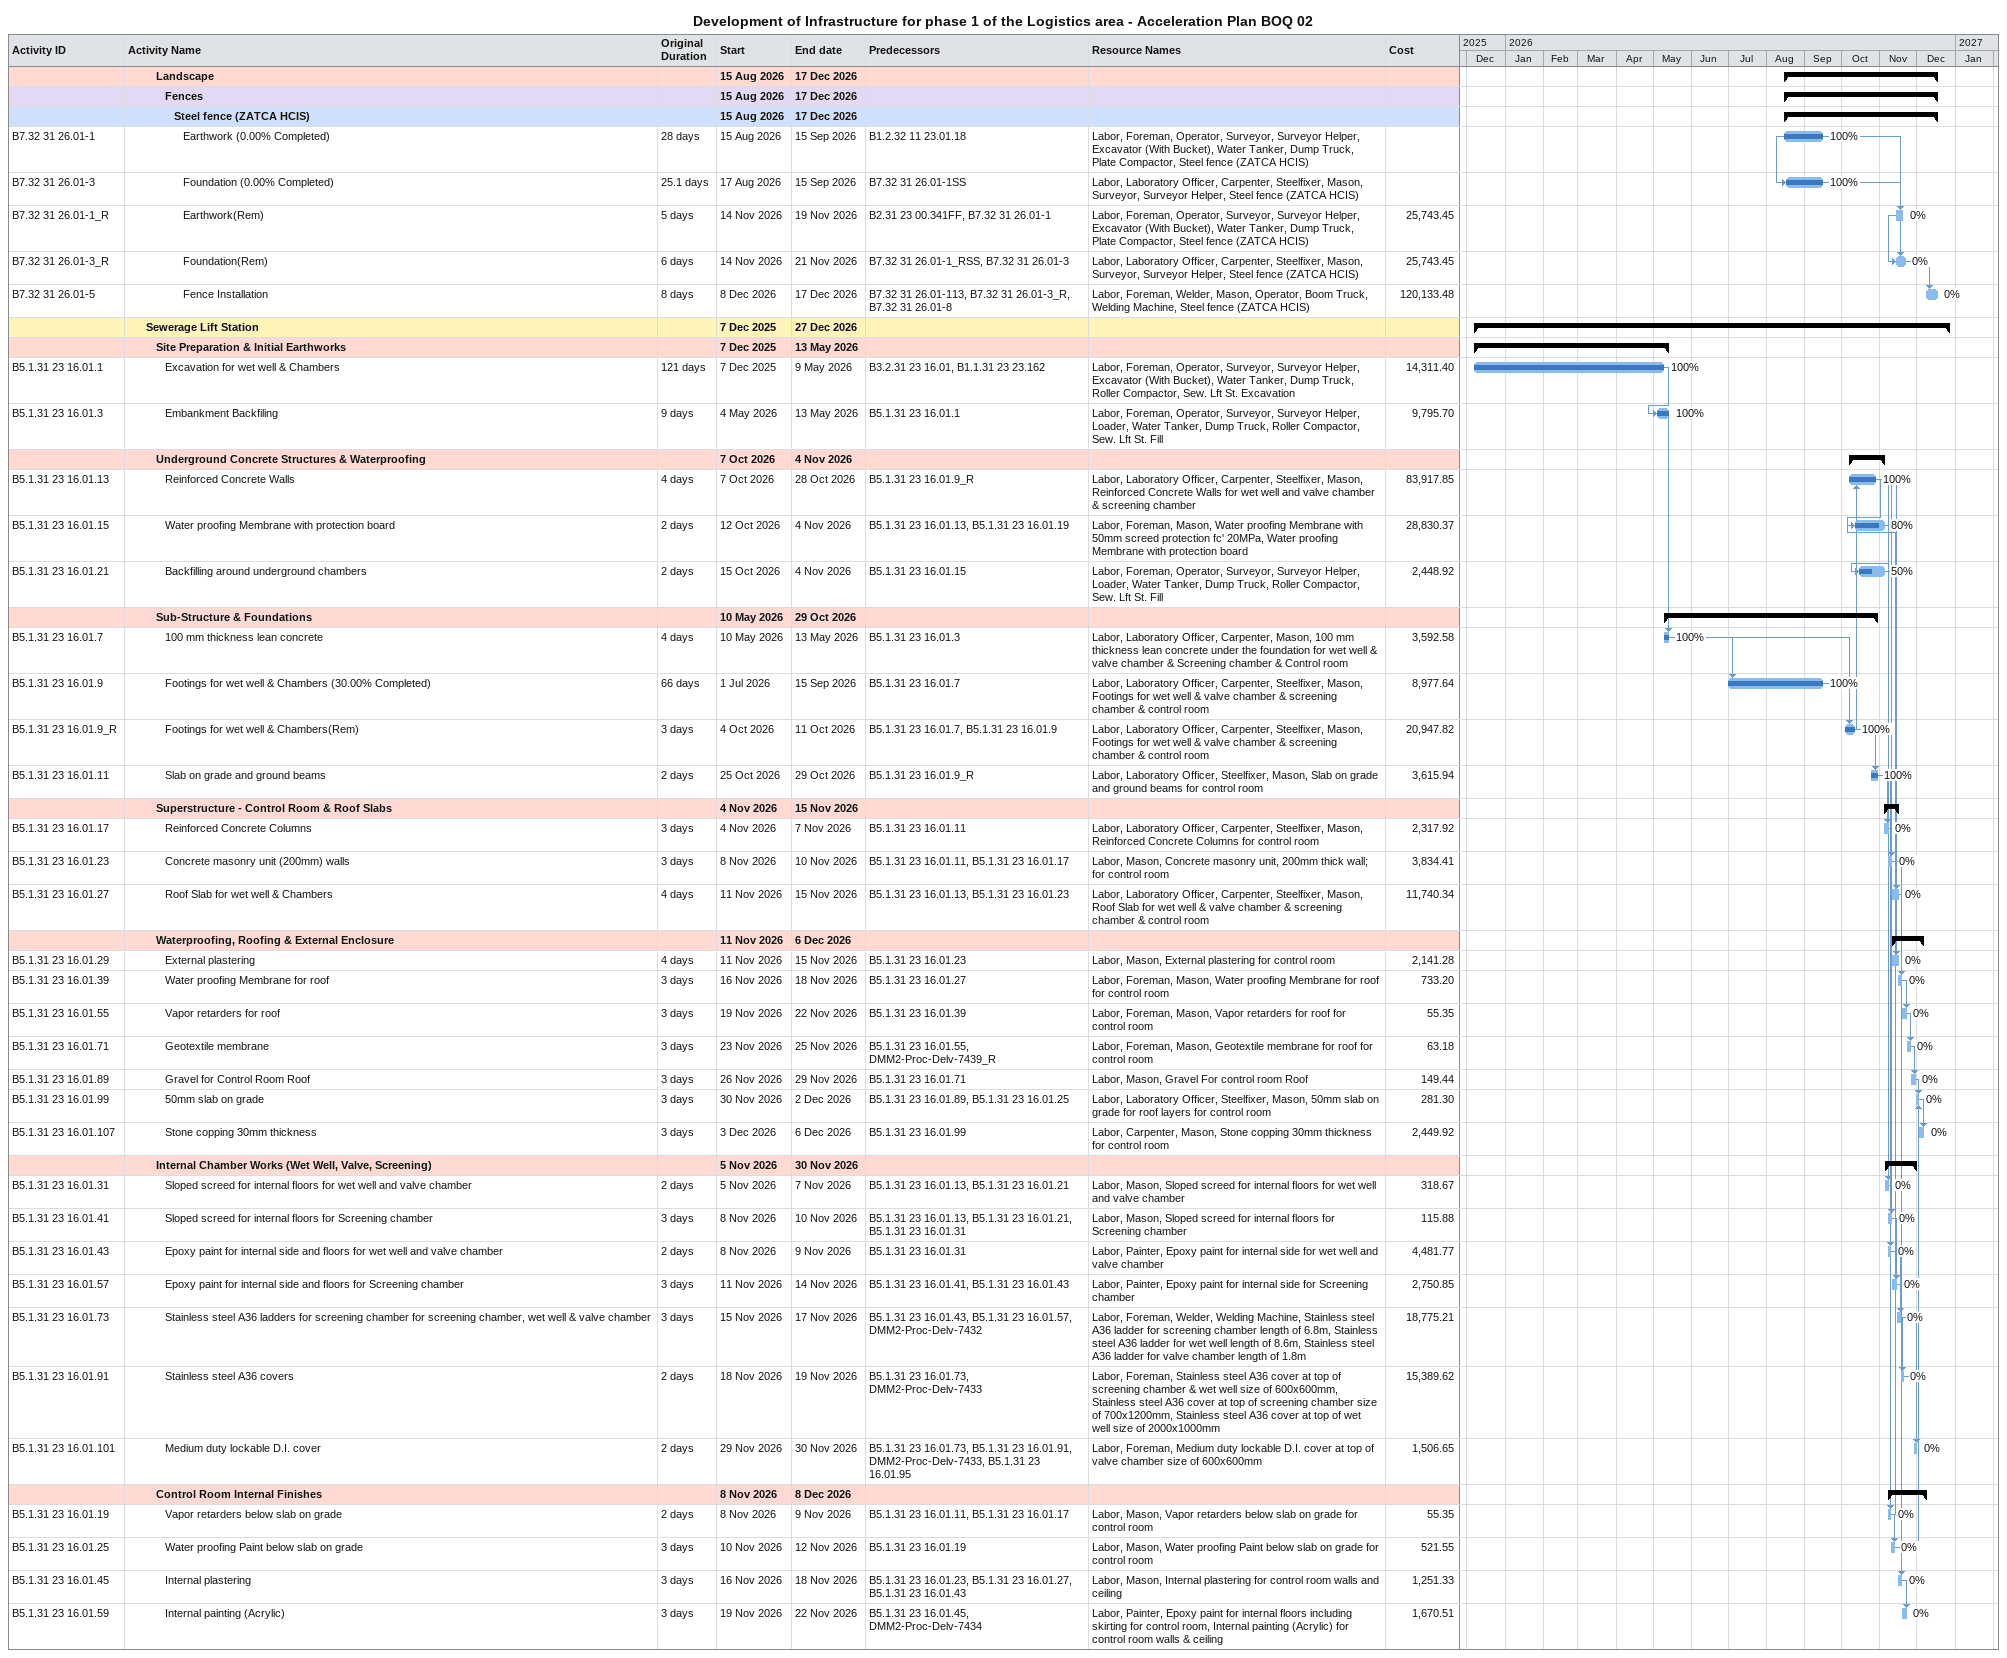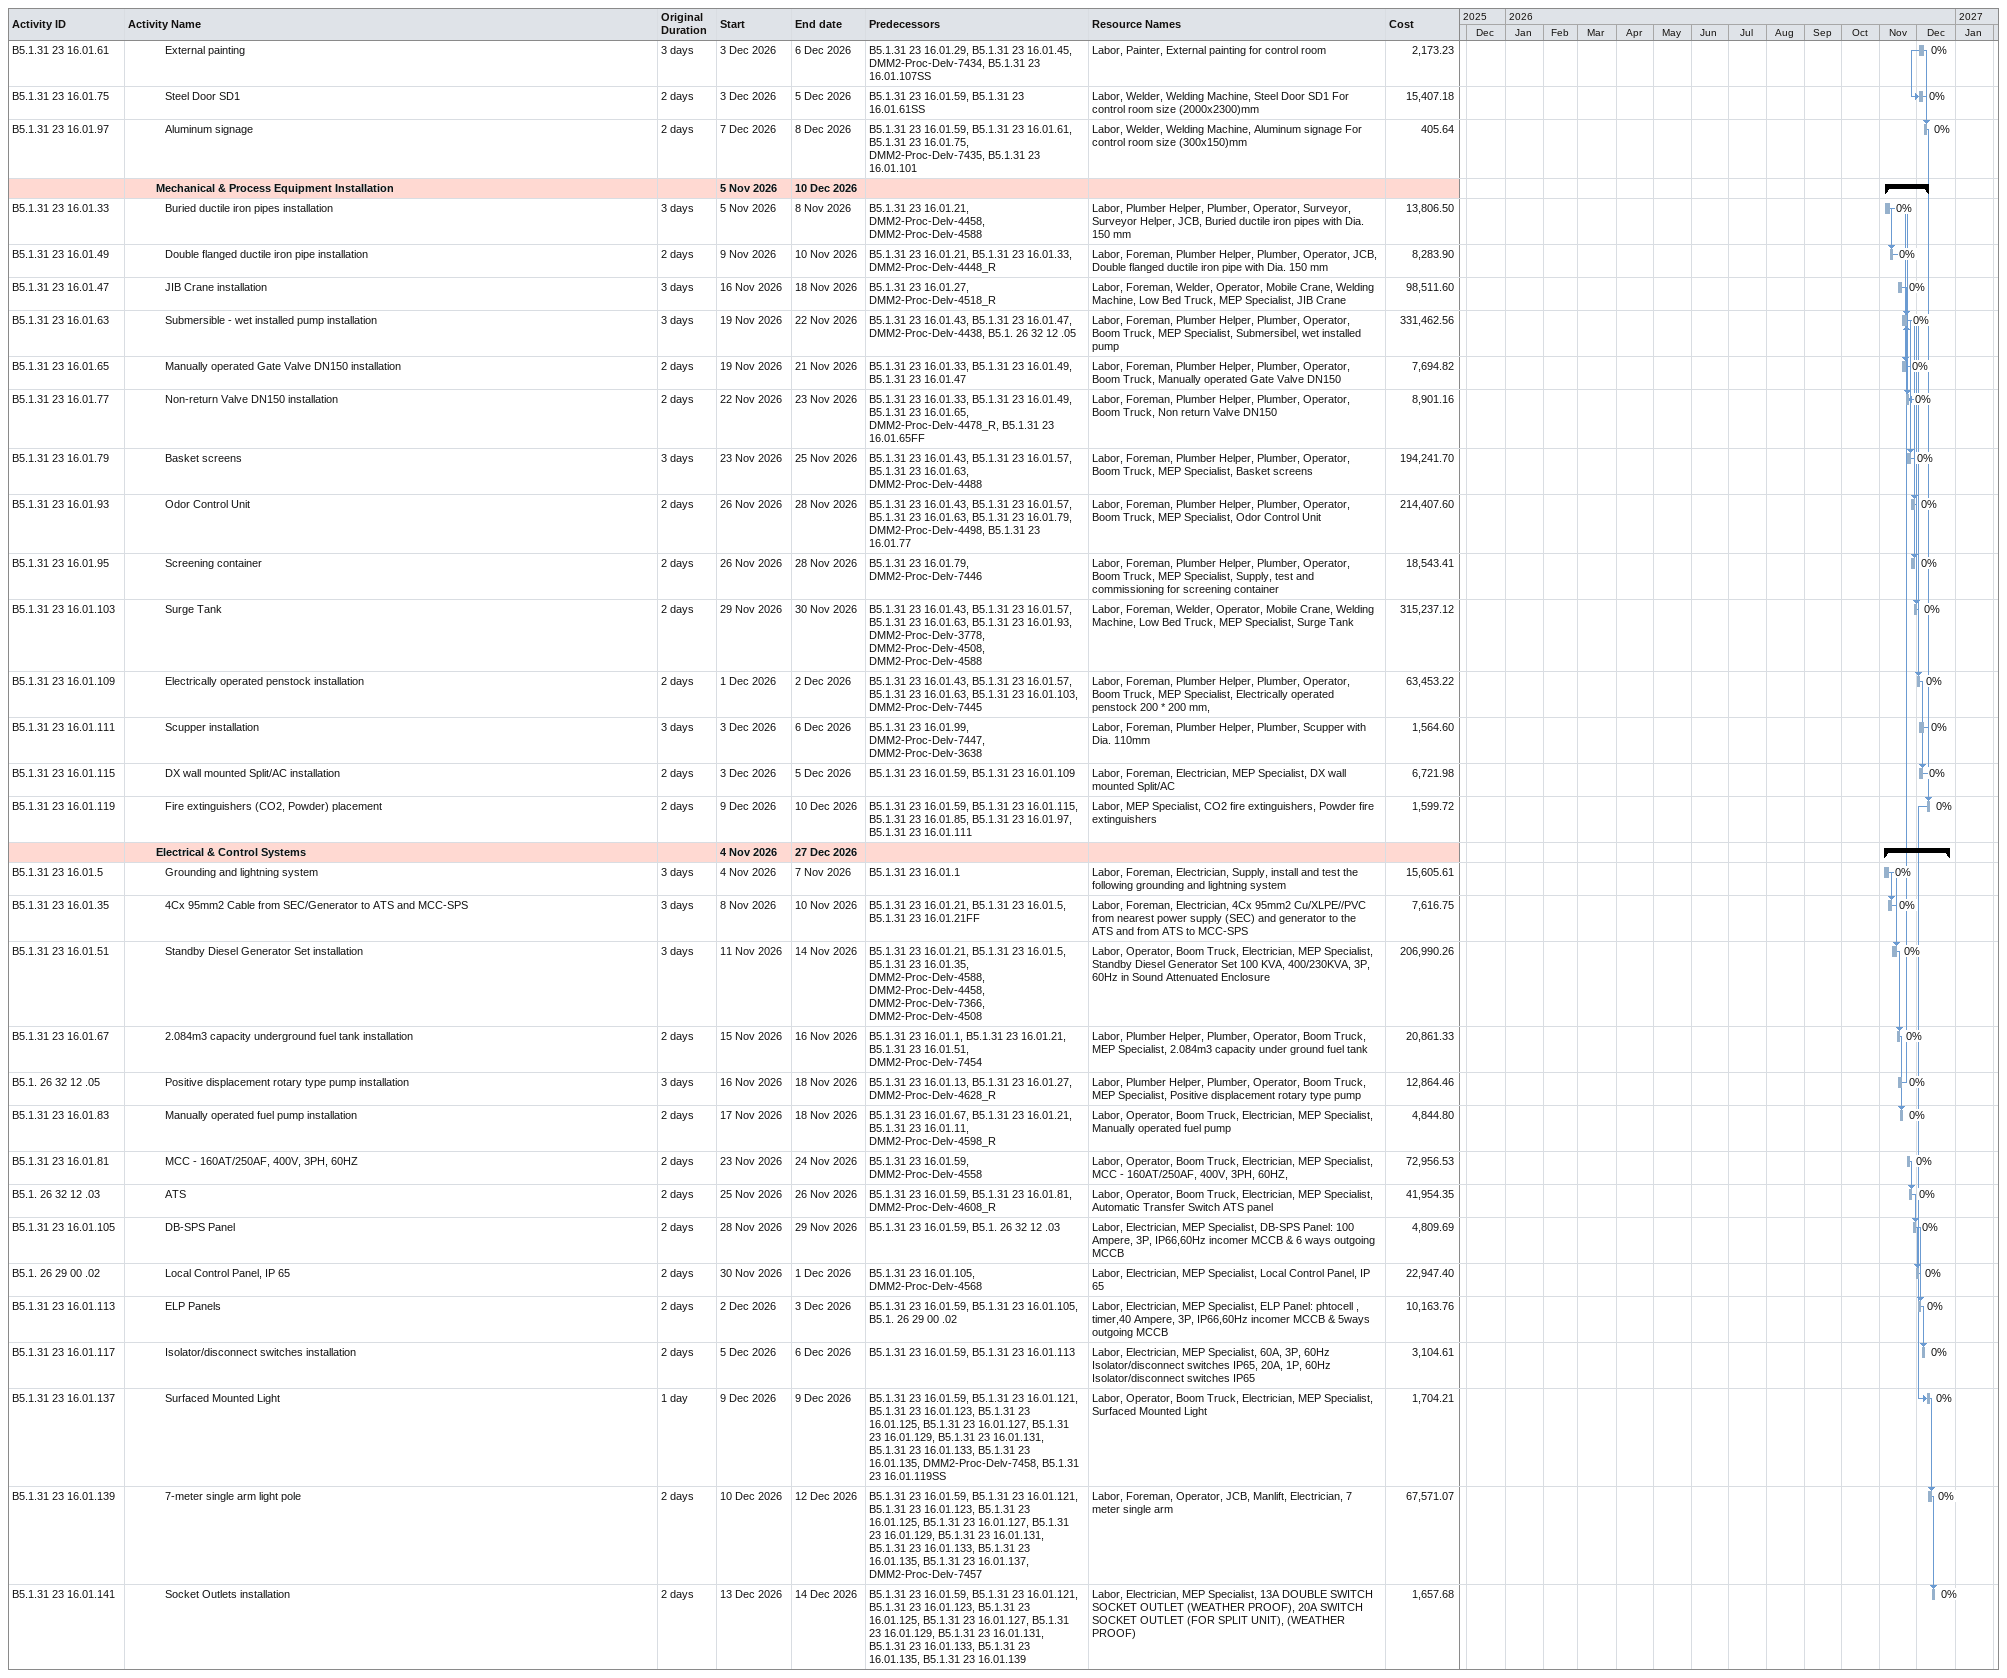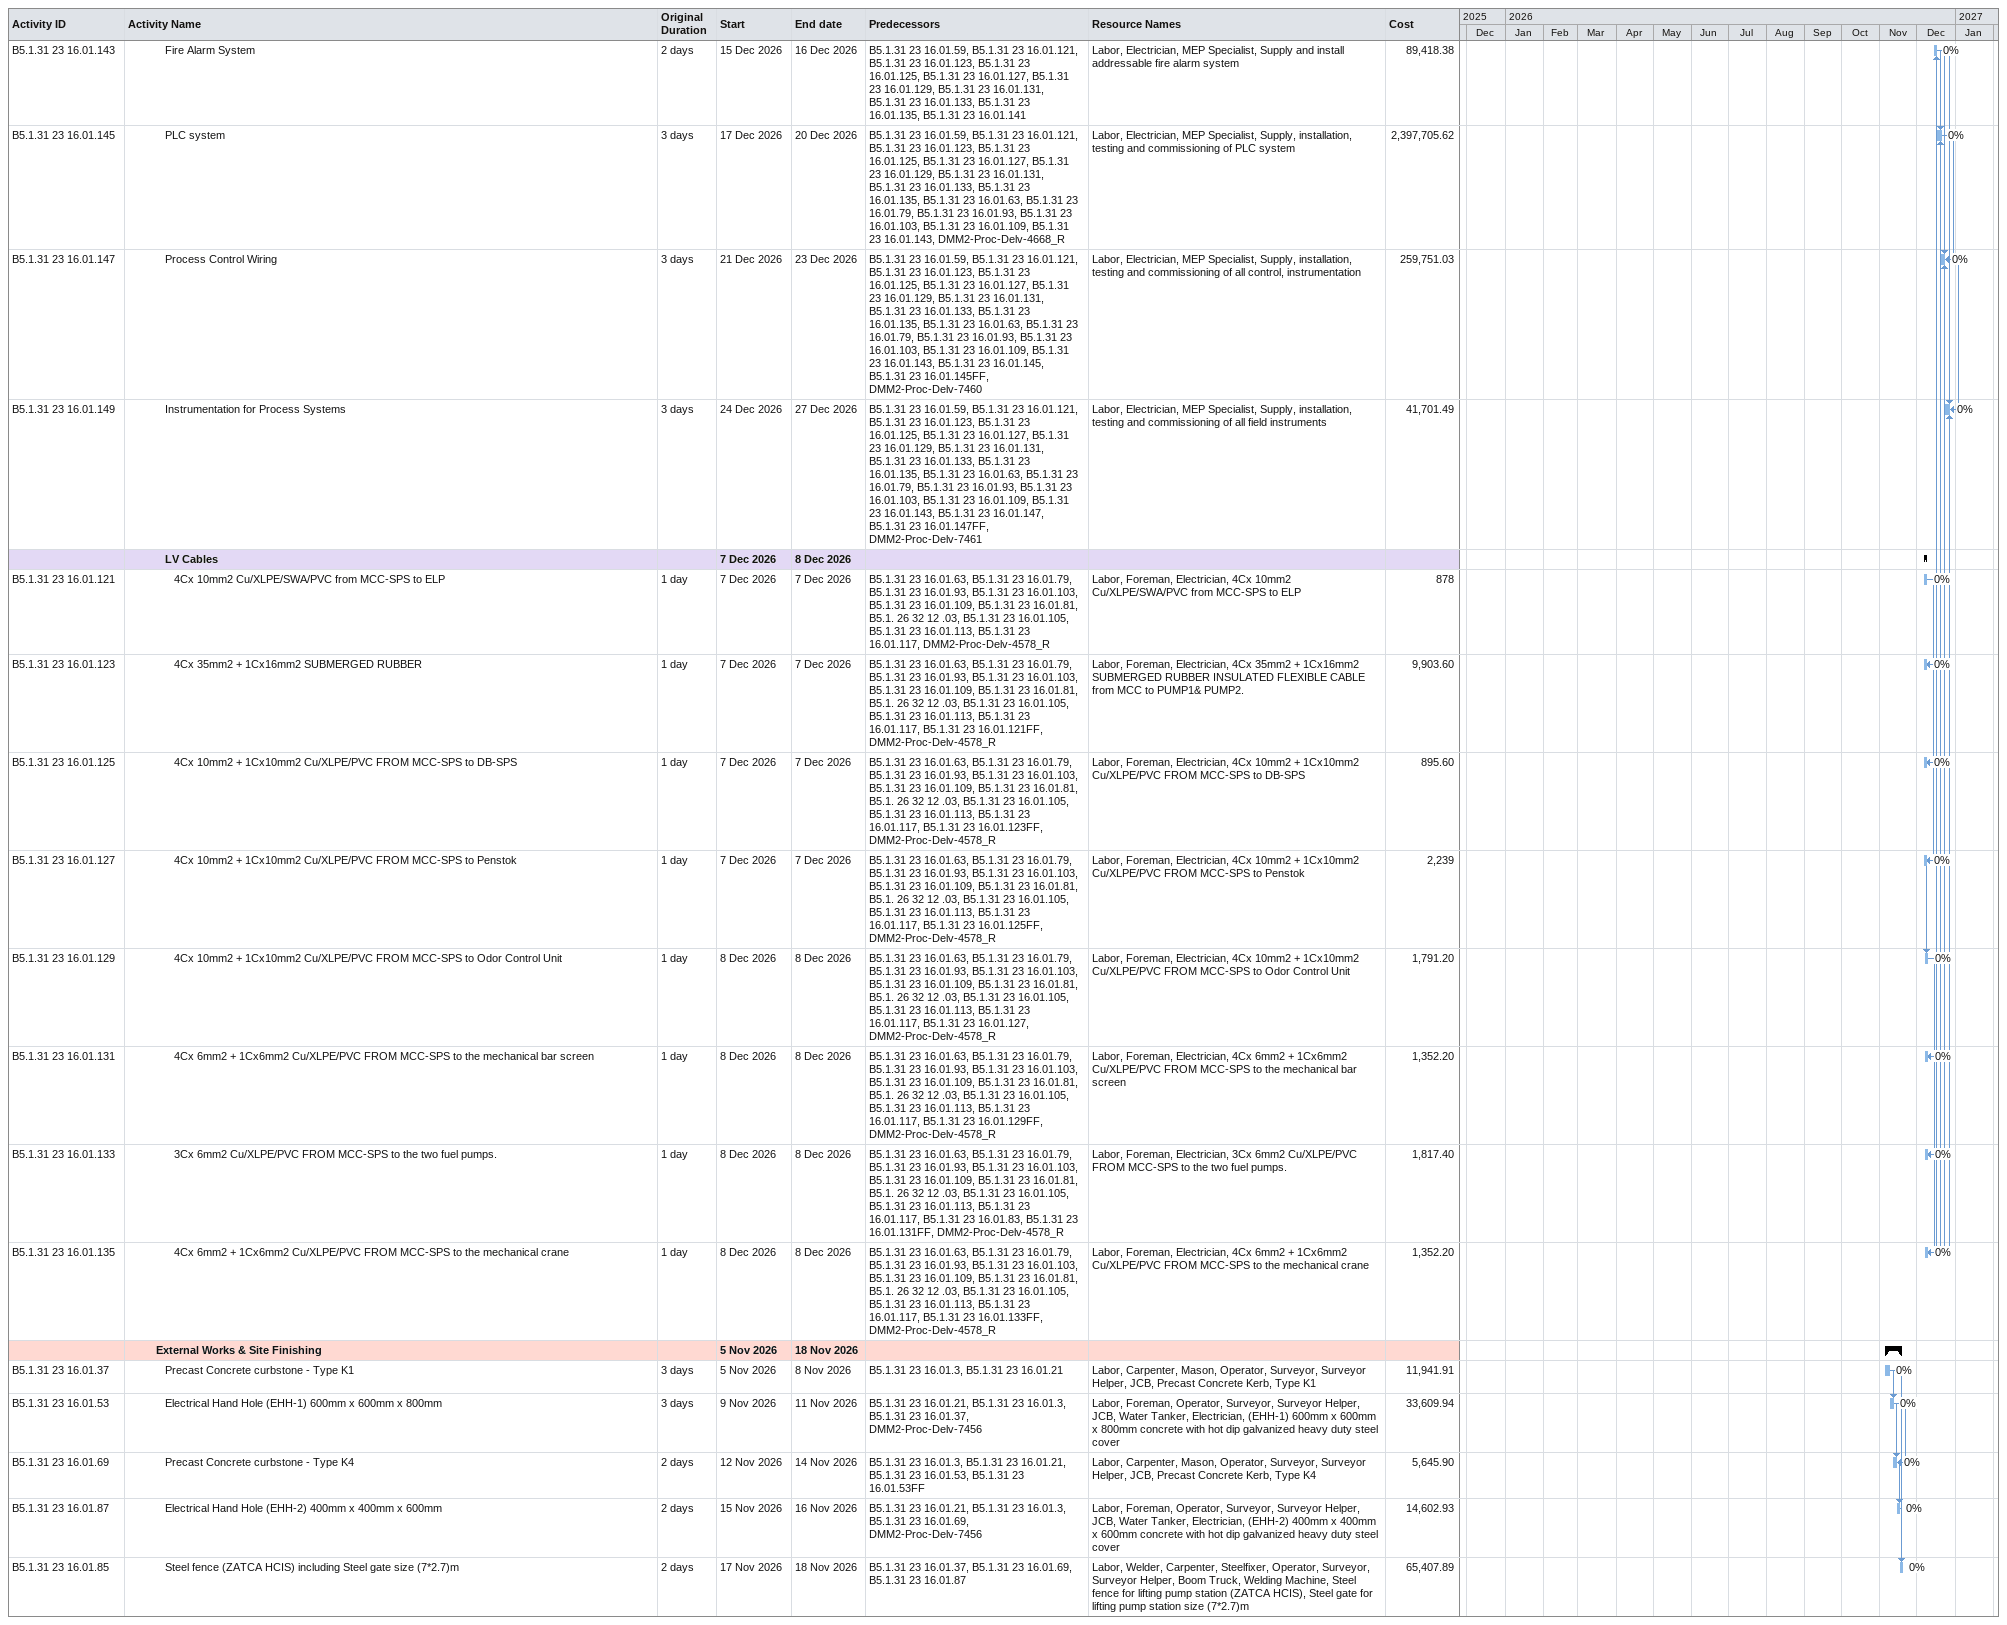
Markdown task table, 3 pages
Development of Infrastructure for phase 1 of the Logistics area - Acceleration Plan BOQ 02

| ID | Level | Task | Original duration | Start | Finish | Predecessors | Resources | % complete | Cost |
|---|---|---|---|---|---|---|---|---|---|
|  | 4 | **Landscape** |  | 2026-08-15 | 2026-12-17 |  |  |  |  |
|  | 5 | **Fences** |  | 2026-08-15 | 2026-12-17 |  |  |  |  |
|  | 6 | **Steel fence (ZATCA HCIS)** |  | 2026-08-15 | 2026-12-17 |  |  |  |  |
| B7.32 31 26.01-1 | 7 | Earthwork (0.00% Completed) | 28d | 2026-08-15 | 2026-09-15 | B1.2.32 11 23.01.18 | Labor, Foreman, Operator, Surveyor, Surveyor Helper, Excavator (With Bucket), Water Tanker, Dump Truck, Plate Compactor, Steel fence (ZATCA HCIS) | 100 |  |
| B7.32 31 26.01-3 | 7 | Foundation (0.00% Completed) | 25.1d | 2026-08-17 | 2026-09-15 | B7.32 31 26.01-1SS | Labor, Laboratory Officer, Carpenter, Steelfixer, Mason, Surveyor, Surveyor Helper, Steel fence (ZATCA HCIS) | 100 |  |
| B7.32 31 26.01-1_R | 7 | Earthwork(Rem) | 5d | 2026-11-14 | 2026-11-19 | B2.31 23 00.341FF, B7.32 31 26.01-1 | Labor, Foreman, Operator, Surveyor, Surveyor Helper, Excavator (With Bucket), Water Tanker, Dump Truck, Plate Compactor, Steel fence (ZATCA HCIS) | 0 | 25743.45 |
| B7.32 31 26.01-3_R | 7 | Foundation(Rem) | 6d | 2026-11-14 | 2026-11-21 | B7.32 31 26.01-1_RSS, B7.32 31 26.01-3 | Labor, Laboratory Officer, Carpenter, Steelfixer, Mason, Surveyor, Surveyor Helper, Steel fence (ZATCA HCIS) | 0 | 25743.45 |
| B7.32 31 26.01-5 | 7 | Fence Installation | 8d | 2026-12-08 | 2026-12-17 | B7.32 31 26.01-113, B7.32 31 26.01-3_R, B7.32 31 26.01-8 | Labor, Foreman, Welder, Mason, Operator, Boom Truck, Welding Machine, Steel fence (ZATCA HCIS) | 0 | 120133.48 |
|  | 3 | **Sewerage Lift Station** |  | 2025-12-07 | 2026-12-27 |  |  |  |  |
|  | 4 | **Site Preparation & Initial Earthworks** |  | 2025-12-07 | 2026-05-13 |  |  |  |  |
| B5.1.31 23 16.01.1 | 5 | Excavation for wet well & Chambers | 121d | 2025-12-07 | 2026-05-09 | B3.2.31 23 16.01, B1.1.31 23 23.162 | Labor, Foreman, Operator, Surveyor, Surveyor Helper, Excavator (With Bucket), Water Tanker, Dump Truck, Roller Compactor, Sew. Lft St. Excavation | 100 | 14311.40 |
| B5.1.31 23 16.01.3 | 5 | Embankment Backfiling | 9d | 2026-05-04 | 2026-05-13 | B5.1.31 23 16.01.1 | Labor, Foreman, Operator, Surveyor, Surveyor Helper, Loader, Water Tanker, Dump Truck, Roller Compactor, Sew. Lft St. Fill | 100 | 9795.70 |
|  | 4 | **Underground Concrete Structures & Waterproofing** |  | 2026-10-07 | 2026-11-04 |  |  |  |  |
| B5.1.31 23 16.01.13 | 5 | Reinforced Concrete Walls | 4d | 2026-10-07 | 2026-10-28 | B5.1.31 23 16.01.9_R | Labor, Laboratory Officer, Carpenter, Steelfixer, Mason, Reinforced Concrete Walls for wet well and valve chamber & screening chamber | 100 | 83917.85 |
| B5.1.31 23 16.01.15 | 5 | Water proofing Membrane with protection board | 2d | 2026-10-12 | 2026-11-04 | B5.1.31 23 16.01.13, B5.1.31 23 16.01.19 | Labor, Foreman, Mason, Water proofing Membrane with 50mm screed protection fc' 20MPa, Water proofing Membrane with protection board | 80 | 28830.37 |
| B5.1.31 23 16.01.21 | 5 | Backfilling around underground chambers | 2d | 2026-10-15 | 2026-11-04 | B5.1.31 23 16.01.15 | Labor, Foreman, Operator, Surveyor, Surveyor Helper, Loader, Water Tanker, Dump Truck, Roller Compactor, Sew. Lft St. Fill | 50 | 2448.92 |
|  | 4 | **Sub-Structure & Foundations** |  | 2026-05-10 | 2026-10-29 |  |  |  |  |
| B5.1.31 23 16.01.7 | 5 | 100 mm thickness lean concrete | 4d | 2026-05-10 | 2026-05-13 | B5.1.31 23 16.01.3 | Labor, Laboratory Officer, Carpenter, Mason, 100 mm thickness lean concrete under the foundation for wet well & valve chamber & Screening chamber & Control room | 100 | 3592.58 |
| B5.1.31 23 16.01.9 | 5 | Footings for wet well & Chambers (30.00% Completed) | 66d | 2026-07-01 | 2026-09-15 | B5.1.31 23 16.01.7 | Labor, Laboratory Officer, Carpenter, Steelfixer, Mason, Footings for wet well & valve chamber & screening chamber & control room | 100 | 8977.64 |
| B5.1.31 23 16.01.9_R | 5 | Footings for wet well & Chambers(Rem) | 3d | 2026-10-04 | 2026-10-11 | B5.1.31 23 16.01.7, B5.1.31 23 16.01.9 | Labor, Laboratory Officer, Carpenter, Steelfixer, Mason, Footings for wet well & valve chamber & screening chamber & control room | 100 | 20947.82 |
| B5.1.31 23 16.01.11 | 5 | Slab on grade and ground beams | 2d | 2026-10-25 | 2026-10-29 | B5.1.31 23 16.01.9_R | Labor, Laboratory Officer, Steelfixer, Mason, Slab on grade and ground beams for control room | 100 | 3615.94 |
|  | 4 | **Superstructure - Control Room & Roof Slabs** |  | 2026-11-04 | 2026-11-15 |  |  |  |  |
| B5.1.31 23 16.01.17 | 5 | Reinforced Concrete Columns | 3d | 2026-11-04 | 2026-11-07 | B5.1.31 23 16.01.11 | Labor, Laboratory Officer, Carpenter, Steelfixer, Mason, Reinforced Concrete Columns for control room | 0 | 2317.92 |
| B5.1.31 23 16.01.23 | 5 | Concrete masonry unit (200mm) walls | 3d | 2026-11-08 | 2026-11-10 | B5.1.31 23 16.01.11, B5.1.31 23 16.01.17 | Labor, Mason, Concrete masonry unit, 200mm thick wall; for control room | 0 | 3834.41 |
| B5.1.31 23 16.01.27 | 5 | Roof Slab for wet well & Chambers | 4d | 2026-11-11 | 2026-11-15 | B5.1.31 23 16.01.13, B5.1.31 23 16.01.23 | Labor, Laboratory Officer, Carpenter, Steelfixer, Mason, Roof Slab for wet well & valve chamber & screening chamber & control room | 0 | 11740.34 |
|  | 4 | **Waterproofing, Roofing & External Enclosure** |  | 2026-11-11 | 2026-12-06 |  |  |  |  |
| B5.1.31 23 16.01.29 | 5 | External plastering | 4d | 2026-11-11 | 2026-11-15 | B5.1.31 23 16.01.23 | Labor, Mason, External plastering for control room | 0 | 2141.28 |
| B5.1.31 23 16.01.39 | 5 | Water proofing Membrane for roof | 3d | 2026-11-16 | 2026-11-18 | B5.1.31 23 16.01.27 | Labor, Foreman, Mason, Water proofing Membrane for roof for control room | 0 | 733.20 |
| B5.1.31 23 16.01.55 | 5 | Vapor retarders for roof | 3d | 2026-11-19 | 2026-11-22 | B5.1.31 23 16.01.39 | Labor, Foreman, Mason, Vapor retarders for roof for control room | 0 | 55.35 |
| B5.1.31 23 16.01.71 | 5 | Geotextile membrane | 3d | 2026-11-23 | 2026-11-25 | B5.1.31 23 16.01.55, DMM2-Proc-Delv-7439_R | Labor, Foreman, Mason, Geotextile membrane for roof for control room | 0 | 63.18 |
| B5.1.31 23 16.01.89 | 5 | Gravel for Control Room Roof | 3d | 2026-11-26 | 2026-11-29 | B5.1.31 23 16.01.71 | Labor, Mason, Gravel For control room Roof | 0 | 149.44 |
| B5.1.31 23 16.01.99 | 5 | 50mm slab on grade | 3d | 2026-11-30 | 2026-12-02 | B5.1.31 23 16.01.89, B5.1.31 23 16.01.25 | Labor, Laboratory Officer, Steelfixer, Mason, 50mm slab on grade for roof layers for control room | 0 | 281.30 |
| B5.1.31 23 16.01.107 | 5 | Stone copping 30mm thickness | 3d | 2026-12-03 | 2026-12-06 | B5.1.31 23 16.01.99 | Labor, Carpenter, Mason, Stone copping 30mm thickness for control room | 0 | 2449.92 |
|  | 4 | **Internal Chamber Works (Wet Well, Valve, Screening)** |  | 2026-11-05 | 2026-11-30 |  |  |  |  |
| B5.1.31 23 16.01.31 | 5 | Sloped screed for internal floors for wet well and valve chamber | 2d | 2026-11-05 | 2026-11-07 | B5.1.31 23 16.01.13, B5.1.31 23 16.01.21 | Labor, Mason, Sloped screed for internal floors for wet well and valve chamber | 0 | 318.67 |
| B5.1.31 23 16.01.41 | 5 | Sloped screed for internal floors for Screening chamber | 3d | 2026-11-08 | 2026-11-10 | B5.1.31 23 16.01.13, B5.1.31 23 16.01.21, B5.1.31 23 16.01.31 | Labor, Mason, Sloped screed for internal floors for Screening chamber | 0 | 115.88 |
| B5.1.31 23 16.01.43 | 5 | Epoxy paint for internal side and floors for wet well and valve chamber | 2d | 2026-11-08 | 2026-11-09 | B5.1.31 23 16.01.31 | Labor, Painter, Epoxy paint for internal side for wet well and valve chamber | 0 | 4481.77 |
| B5.1.31 23 16.01.57 | 5 | Epoxy paint for internal side and floors for Screening chamber | 3d | 2026-11-11 | 2026-11-14 | B5.1.31 23 16.01.41, B5.1.31 23 16.01.43 | Labor, Painter, Epoxy paint for internal side for Screening chamber | 0 | 2750.85 |
| B5.1.31 23 16.01.73 | 5 | Stainless steel A36 ladders for screening chamber for screening chamber, wet well & valve chamber | 3d | 2026-11-15 | 2026-11-17 | B5.1.31 23 16.01.43, B5.1.31 23 16.01.57, DMM2-Proc-Delv-7432 | Labor, Foreman, Welder, Welding Machine, Stainless steel A36 ladder for screening chamber length of 6.8m, Stainless steel A36 ladder for wet well length of 8.6m, Stainless steel A36 ladder for valve chamber length of 1.8m | 0 | 18775.21 |
| B5.1.31 23 16.01.91 | 5 | Stainless steel A36 covers | 2d | 2026-11-18 | 2026-11-19 | B5.1.31 23 16.01.73, DMM2-Proc-Delv-7433 | Labor, Foreman, Stainless steel A36 cover at top of screening chamber & wet well size of 600x600mm, Stainless steel A36 cover at top of screening chamber size of 700x1200mm, Stainless steel A36 cover at top of wet well size of 2000x1000mm | 0 | 15389.62 |
| B5.1.31 23 16.01.101 | 5 | Medium duty lockable D.I. cover | 2d | 2026-11-29 | 2026-11-30 | B5.1.31 23 16.01.73, B5.1.31 23 16.01.91, DMM2-Proc-Delv-7433, B5.1.31 23 16.01.95 | Labor, Foreman, Medium duty lockable D.I. cover at top of valve chamber size of 600x600mm | 0 | 1506.65 |
|  | 4 | **Control Room Internal Finishes** |  | 2026-11-08 | 2026-12-08 |  |  |  |  |
| B5.1.31 23 16.01.19 | 5 | Vapor retarders below slab on grade | 2d | 2026-11-08 | 2026-11-09 | B5.1.31 23 16.01.11, B5.1.31 23 16.01.17 | Labor, Mason, Vapor retarders below slab on grade for control room | 0 | 55.35 |
| B5.1.31 23 16.01.25 | 5 | Water proofing Paint below slab on grade | 3d | 2026-11-10 | 2026-11-12 | B5.1.31 23 16.01.19 | Labor, Mason, Water proofing Paint below slab on grade for control room | 0 | 521.55 |
| B5.1.31 23 16.01.45 | 5 | Internal plastering | 3d | 2026-11-16 | 2026-11-18 | B5.1.31 23 16.01.23, B5.1.31 23 16.01.27, B5.1.31 23 16.01.43 | Labor, Mason, Internal plastering for control room walls and ceiling | 0 | 1251.33 |
| B5.1.31 23 16.01.59 | 5 | Internal painting (Acrylic) | 3d | 2026-11-19 | 2026-11-22 | B5.1.31 23 16.01.45, DMM2-Proc-Delv-7434 | Labor, Painter, Epoxy paint for internal floors including skirting for control room, Internal painting (Acrylic) for control room walls & ceiling | 0 | 1670.51 |
| B5.1.31 23 16.01.61 | 5 | External painting | 3d | 2026-12-03 | 2026-12-06 | B5.1.31 23 16.01.29, B5.1.31 23 16.01.45, DMM2-Proc-Delv-7434, B5.1.31 23 16.01.107SS | Labor, Painter, External painting for control room | 0 | 2173.23 |
| B5.1.31 23 16.01.75 | 5 | Steel Door SD1 | 2d | 2026-12-03 | 2026-12-05 | B5.1.31 23 16.01.59, B5.1.31 23 16.01.61SS | Labor, Welder, Welding Machine, Steel Door SD1 For control room size (2000x2300)mm | 0 | 15407.18 |
| B5.1.31 23 16.01.97 | 5 | Aluminum signage | 2d | 2026-12-07 | 2026-12-08 | B5.1.31 23 16.01.59, B5.1.31 23 16.01.61, B5.1.31 23 16.01.75, DMM2-Proc-Delv-7435, B5.1.31 23 16.01.101 | Labor, Welder, Welding Machine, Aluminum signage For control room size (300x150)mm | 0 | 405.64 |
|  | 4 | **Mechanical & Process Equipment Installation** |  | 2026-11-05 | 2026-12-10 |  |  |  |  |
| B5.1.31 23 16.01.33 | 5 | Buried ductile iron pipes installation | 3d | 2026-11-05 | 2026-11-08 | B5.1.31 23 16.01.21, DMM2-Proc-Delv-4458, DMM2-Proc-Delv-4588 | Labor, Plumber Helper, Plumber, Operator, Surveyor, Surveyor Helper, JCB, Buried ductile iron pipes with Dia. 150 mm | 0 | 13806.50 |
| B5.1.31 23 16.01.49 | 5 | Double flanged ductile iron pipe installation | 2d | 2026-11-09 | 2026-11-10 | B5.1.31 23 16.01.21, B5.1.31 23 16.01.33, DMM2-Proc-Delv-4448_R | Labor, Foreman, Plumber Helper, Plumber, Operator, JCB, Double flanged ductile iron pipe with Dia. 150 mm | 0 | 8283.90 |
| B5.1.31 23 16.01.47 | 5 | JIB Crane installation | 3d | 2026-11-16 | 2026-11-18 | B5.1.31 23 16.01.27, DMM2-Proc-Delv-4518_R | Labor, Foreman, Welder, Operator, Mobile Crane, Welding Machine, Low Bed Truck, MEP Specialist, JIB Crane | 0 | 98511.60 |
| B5.1.31 23 16.01.63 | 5 | Submersible - wet installed pump installation | 3d | 2026-11-19 | 2026-11-22 | B5.1.31 23 16.01.43, B5.1.31 23 16.01.47, DMM2-Proc-Delv-4438, B5.1. 26 32 12 .05 | Labor, Foreman, Plumber Helper, Plumber, Operator, Boom Truck, MEP Specialist, Submersibel, wet installed pump | 0 | 331462.56 |
| B5.1.31 23 16.01.65 | 5 | Manually operated Gate Valve DN150 installation | 2d | 2026-11-19 | 2026-11-21 | B5.1.31 23 16.01.33, B5.1.31 23 16.01.49, B5.1.31 23 16.01.47 | Labor, Foreman, Plumber Helper, Plumber, Operator, Boom Truck, Manually operated Gate Valve DN150 | 0 | 7694.82 |
| B5.1.31 23 16.01.77 | 5 | Non-return Valve DN150 installation | 2d | 2026-11-22 | 2026-11-23 | B5.1.31 23 16.01.33, B5.1.31 23 16.01.49, B5.1.31 23 16.01.65, DMM2-Proc-Delv-4478_R, B5.1.31 23 16.01.65FF | Labor, Foreman, Plumber Helper, Plumber, Operator, Boom Truck, Non return Valve DN150 | 0 | 8901.16 |
| B5.1.31 23 16.01.79 | 5 | Basket screens | 3d | 2026-11-23 | 2026-11-25 | B5.1.31 23 16.01.43, B5.1.31 23 16.01.57, B5.1.31 23 16.01.63, DMM2-Proc-Delv-4488 | Labor, Foreman, Plumber Helper, Plumber, Operator, Boom Truck, MEP Specialist, Basket screens | 0 | 194241.70 |
| B5.1.31 23 16.01.93 | 5 | Odor Control Unit | 2d | 2026-11-26 | 2026-11-28 | B5.1.31 23 16.01.43, B5.1.31 23 16.01.57, B5.1.31 23 16.01.63, B5.1.31 23 16.01.79, DMM2-Proc-Delv-4498, B5.1.31 23 16.01.77 | Labor, Foreman, Plumber Helper, Plumber, Operator, Boom Truck, MEP Specialist, Odor Control Unit | 0 | 214407.60 |
| B5.1.31 23 16.01.95 | 5 | Screening container | 2d | 2026-11-26 | 2026-11-28 | B5.1.31 23 16.01.79, DMM2-Proc-Delv-7446 | Labor, Foreman, Plumber Helper, Plumber, Operator, Boom Truck, MEP Specialist, Supply, test and commissioning for screening container | 0 | 18543.41 |
| B5.1.31 23 16.01.103 | 5 | Surge Tank | 2d | 2026-11-29 | 2026-11-30 | B5.1.31 23 16.01.43, B5.1.31 23 16.01.57, B5.1.31 23 16.01.63, B5.1.31 23 16.01.93, DMM2-Proc-Delv-3778, DMM2-Proc-Delv-4508, DMM2-Proc-Delv-4588 | Labor, Foreman, Welder, Operator, Mobile Crane, Welding Machine, Low Bed Truck, MEP Specialist, Surge Tank | 0 | 315237.12 |
| B5.1.31 23 16.01.109 | 5 | Electrically operated penstock installation | 2d | 2026-12-01 | 2026-12-02 | B5.1.31 23 16.01.43, B5.1.31 23 16.01.57, B5.1.31 23 16.01.63, B5.1.31 23 16.01.103, DMM2-Proc-Delv-7445 | Labor, Foreman, Plumber Helper, Plumber, Operator, Boom Truck, MEP Specialist, Electrically operated penstock 200 * 200 mm, | 0 | 63453.22 |
| B5.1.31 23 16.01.111 | 5 | Scupper installation | 3d | 2026-12-03 | 2026-12-06 | B5.1.31 23 16.01.99, DMM2-Proc-Delv-7447, DMM2-Proc-Delv-3638 | Labor, Foreman, Plumber Helper, Plumber, Scupper with Dia. 110mm | 0 | 1564.60 |
| B5.1.31 23 16.01.115 | 5 | DX wall mounted Split/AC installation | 2d | 2026-12-03 | 2026-12-05 | B5.1.31 23 16.01.59, B5.1.31 23 16.01.109 | Labor, Foreman, Electrician, MEP Specialist, DX wall mounted Split/AC | 0 | 6721.98 |
| B5.1.31 23 16.01.119 | 5 | Fire extinguishers (CO2, Powder) placement | 2d | 2026-12-09 | 2026-12-10 | B5.1.31 23 16.01.59, B5.1.31 23 16.01.115, B5.1.31 23 16.01.85, B5.1.31 23 16.01.97, B5.1.31 23 16.01.111 | Labor, MEP Specialist, CO2 fire extinguishers, Powder fire extinguishers | 0 | 1599.72 |
|  | 4 | **Electrical & Control Systems** |  | 2026-11-04 | 2026-12-27 |  |  |  |  |
| B5.1.31 23 16.01.5 | 5 | Grounding and lightning system | 3d | 2026-11-04 | 2026-11-07 | B5.1.31 23 16.01.1 | Labor, Foreman, Electrician, Supply, install and test the following grounding and lightning system | 0 | 15605.61 |
| B5.1.31 23 16.01.35 | 5 | 4Cx 95mm2 Cable from SEC/Generator to ATS and MCC-SPS | 3d | 2026-11-08 | 2026-11-10 | B5.1.31 23 16.01.21, B5.1.31 23 16.01.5, B5.1.31 23 16.01.21FF | Labor, Foreman, Electrician, 4Cx 95mm2 Cu/XLPE//PVC from nearest power supply (SEC) and generator to the ATS and from ATS to MCC-SPS | 0 | 7616.75 |
| B5.1.31 23 16.01.51 | 5 | Standby Diesel Generator Set installation | 3d | 2026-11-11 | 2026-11-14 | B5.1.31 23 16.01.21, B5.1.31 23 16.01.5, B5.1.31 23 16.01.35, DMM2-Proc-Delv-4588, DMM2-Proc-Delv-4458, DMM2-Proc-Delv-7366, DMM2-Proc-Delv-4508 | Labor, Operator, Boom Truck, Electrician, MEP Specialist, Standby Diesel Generator Set 100 KVA, 400/230KVA, 3P, 60Hz in Sound Attenuated Enclosure | 0 | 206990.26 |
| B5.1.31 23 16.01.67 | 5 | 2.084m3 capacity underground fuel tank installation | 2d | 2026-11-15 | 2026-11-16 | B5.1.31 23 16.01.1, B5.1.31 23 16.01.21, B5.1.31 23 16.01.51, DMM2-Proc-Delv-7454 | Labor, Plumber Helper, Plumber, Operator, Boom Truck, MEP Specialist, 2.084m3 capacity under ground fuel tank | 0 | 20861.33 |
| B5.1. 26 32 12 .05 | 5 | Positive displacement rotary type pump installation | 3d | 2026-11-16 | 2026-11-18 | B5.1.31 23 16.01.13, B5.1.31 23 16.01.27, DMM2-Proc-Delv-4628_R | Labor, Plumber Helper, Plumber, Operator, Boom Truck, MEP Specialist, Positive displacement rotary type pump | 0 | 12864.46 |
| B5.1.31 23 16.01.83 | 5 | Manually operated fuel pump installation | 2d | 2026-11-17 | 2026-11-18 | B5.1.31 23 16.01.67, B5.1.31 23 16.01.21, B5.1.31 23 16.01.11, DMM2-Proc-Delv-4598_R | Labor, Operator, Boom Truck, Electrician, MEP Specialist, Manually operated fuel pump | 0 | 4844.80 |
| B5.1.31 23 16.01.81 | 5 | MCC - 160AT/250AF, 400V, 3PH, 60HZ | 2d | 2026-11-23 | 2026-11-24 | B5.1.31 23 16.01.59, DMM2-Proc-Delv-4558 | Labor, Operator, Boom Truck, Electrician, MEP Specialist, MCC - 160AT/250AF, 400V, 3PH, 60HZ, | 0 | 72956.53 |
| B5.1. 26 32 12 .03 | 5 | ATS | 2d | 2026-11-25 | 2026-11-26 | B5.1.31 23 16.01.59, B5.1.31 23 16.01.81, DMM2-Proc-Delv-4608_R | Labor, Operator, Boom Truck, Electrician, MEP Specialist, Automatic Transfer Switch ATS panel | 0 | 41954.35 |
| B5.1.31 23 16.01.105 | 5 | DB-SPS Panel | 2d | 2026-11-28 | 2026-11-29 | B5.1.31 23 16.01.59, B5.1. 26 32 12 .03 | Labor, Electrician, MEP Specialist, DB-SPS Panel: 100 Ampere, 3P, IP66,60Hz incomer MCCB & 6 ways outgoing MCCB | 0 | 4809.69 |
| B5.1. 26 29 00 .02 | 5 | Local Control Panel, IP 65 | 2d | 2026-11-30 | 2026-12-01 | B5.1.31 23 16.01.105, DMM2-Proc-Delv-4568 | Labor, Electrician, MEP Specialist, Local Control Panel, IP 65 | 0 | 22947.40 |
| B5.1.31 23 16.01.113 | 5 | ELP Panels | 2d | 2026-12-02 | 2026-12-03 | B5.1.31 23 16.01.59, B5.1.31 23 16.01.105, B5.1. 26 29 00 .02 | Labor, Electrician, MEP Specialist, ELP Panel: phtocell , timer,40 Ampere, 3P, IP66,60Hz incomer MCCB & 5ways outgoing MCCB | 0 | 10163.76 |
| B5.1.31 23 16.01.117 | 5 | Isolator/disconnect switches installation | 2d | 2026-12-05 | 2026-12-06 | B5.1.31 23 16.01.59, B5.1.31 23 16.01.113 | Labor, Electrician, MEP Specialist, 60A, 3P, 60Hz Isolator/disconnect switches IP65, 20A, 1P, 60Hz Isolator/disconnect switches IP65 | 0 | 3104.61 |
| B5.1.31 23 16.01.137 | 5 | Surfaced Mounted Light | 1d | 2026-12-09 | 2026-12-09 | B5.1.31 23 16.01.59, B5.1.31 23 16.01.121, B5.1.31 23 16.01.123, B5.1.31 23 16.01.125, B5.1.31 23 16.01.127, B5.1.31 23 16.01.129, B5.1.31 23 16.01.131, B5.1.31 23 16.01.133, B5.1.31 23 16.01.135, DMM2-Proc-Delv-7458, B5.1.31 23 16.01.119SS | Labor, Operator, Boom Truck, Electrician, MEP Specialist, Surfaced Mounted Light | 0 | 1704.21 |
| B5.1.31 23 16.01.139 | 5 | 7-meter single arm light pole | 2d | 2026-12-10 | 2026-12-12 | B5.1.31 23 16.01.59, B5.1.31 23 16.01.121, B5.1.31 23 16.01.123, B5.1.31 23 16.01.125, B5.1.31 23 16.01.127, B5.1.31 23 16.01.129, B5.1.31 23 16.01.131, B5.1.31 23 16.01.133, B5.1.31 23 16.01.135, B5.1.31 23 16.01.137, DMM2-Proc-Delv-7457 | Labor, Foreman, Operator, JCB, Manlift, Electrician, 7 meter single arm | 0 | 67571.07 |
| B5.1.31 23 16.01.141 | 5 | Socket Outlets installation | 2d | 2026-12-13 | 2026-12-14 | B5.1.31 23 16.01.59, B5.1.31 23 16.01.121, B5.1.31 23 16.01.123, B5.1.31 23 16.01.125, B5.1.31 23 16.01.127, B5.1.31 23 16.01.129, B5.1.31 23 16.01.131, B5.1.31 23 16.01.133, B5.1.31 23 16.01.135, B5.1.31 23 16.01.139 | Labor, Electrician, MEP Specialist, 13A DOUBLE SWITCH SOCKET OUTLET (WEATHER PROOF), 20A SWITCH SOCKET OUTLET (FOR SPLIT UNIT), (WEATHER PROOF) | 0 | 1657.68 |
| B5.1.31 23 16.01.143 | 5 | Fire Alarm System | 2d | 2026-12-15 | 2026-12-16 | B5.1.31 23 16.01.59, B5.1.31 23 16.01.121, B5.1.31 23 16.01.123, B5.1.31 23 16.01.125, B5.1.31 23 16.01.127, B5.1.31 23 16.01.129, B5.1.31 23 16.01.131, B5.1.31 23 16.01.133, B5.1.31 23 16.01.135, B5.1.31 23 16.01.141 | Labor, Electrician, MEP Specialist, Supply and install addressable fire alarm system | 0 | 89418.38 |
| B5.1.31 23 16.01.145 | 5 | PLC system | 3d | 2026-12-17 | 2026-12-20 | B5.1.31 23 16.01.59, B5.1.31 23 16.01.121, B5.1.31 23 16.01.123, B5.1.31 23 16.01.125, B5.1.31 23 16.01.127, B5.1.31 23 16.01.129, B5.1.31 23 16.01.131, B5.1.31 23 16.01.133, B5.1.31 23 16.01.135, B5.1.31 23 16.01.63, B5.1.31 23 16.01.79, B5.1.31 23 16.01.93, B5.1.31 23 16.01.103, B5.1.31 23 16.01.109, B5.1.31 23 16.01.143, DMM2-Proc-Delv-4668_R | Labor, Electrician, MEP Specialist, Supply, installation, testing and commissioning of PLC system | 0 | 2397705.62 |
| B5.1.31 23 16.01.147 | 5 | Process Control Wiring | 3d | 2026-12-21 | 2026-12-23 | B5.1.31 23 16.01.59, B5.1.31 23 16.01.121, B5.1.31 23 16.01.123, B5.1.31 23 16.01.125, B5.1.31 23 16.01.127, B5.1.31 23 16.01.129, B5.1.31 23 16.01.131, B5.1.31 23 16.01.133, B5.1.31 23 16.01.135, B5.1.31 23 16.01.63, B5.1.31 23 16.01.79, B5.1.31 23 16.01.93, B5.1.31 23 16.01.103, B5.1.31 23 16.01.109, B5.1.31 23 16.01.143, B5.1.31 23 16.01.145, B5.1.31 23 16.01.145FF, DMM2-Proc-Delv-7460 | Labor, Electrician, MEP Specialist, Supply, installation, testing and commissioning of all control, instrumentation | 0 | 259751.03 |
| B5.1.31 23 16.01.149 | 5 | Instrumentation for Process Systems | 3d | 2026-12-24 | 2026-12-27 | B5.1.31 23 16.01.59, B5.1.31 23 16.01.121, B5.1.31 23 16.01.123, B5.1.31 23 16.01.125, B5.1.31 23 16.01.127, B5.1.31 23 16.01.129, B5.1.31 23 16.01.131, B5.1.31 23 16.01.133, B5.1.31 23 16.01.135, B5.1.31 23 16.01.63, B5.1.31 23 16.01.79, B5.1.31 23 16.01.93, B5.1.31 23 16.01.103, B5.1.31 23 16.01.109, B5.1.31 23 16.01.143, B5.1.31 23 16.01.147, B5.1.31 23 16.01.147FF, DMM2-Proc-Delv-7461 | Labor, Electrician, MEP Specialist, Supply, installation, testing and commissioning of all field instruments | 0 | 41701.49 |
|  | 5 | **LV Cables** |  | 2026-12-07 | 2026-12-08 |  |  |  |  |
| B5.1.31 23 16.01.121 | 6 | 4Cx 10mm2 Cu/XLPE/SWA/PVC from MCC-SPS to ELP | 1d | 2026-12-07 | 2026-12-07 | B5.1.31 23 16.01.63, B5.1.31 23 16.01.79, B5.1.31 23 16.01.93, B5.1.31 23 16.01.103, B5.1.31 23 16.01.109, B5.1.31 23 16.01.81, B5.1. 26 32 12 .03, B5.1.31 23 16.01.105, B5.1.31 23 16.01.113, B5.1.31 23 16.01.117, DMM2-Proc-Delv-4578_R | Labor, Foreman, Electrician, 4Cx 10mm2 Cu/XLPE/SWA/PVC from MCC-SPS to ELP | 0 | 878 |
| B5.1.31 23 16.01.123 | 6 | 4Cx 35mm2 + 1Cx16mm2 SUBMERGED RUBBER | 1d | 2026-12-07 | 2026-12-07 | B5.1.31 23 16.01.63, B5.1.31 23 16.01.79, B5.1.31 23 16.01.93, B5.1.31 23 16.01.103, B5.1.31 23 16.01.109, B5.1.31 23 16.01.81, B5.1. 26 32 12 .03, B5.1.31 23 16.01.105, B5.1.31 23 16.01.113, B5.1.31 23 16.01.117, B5.1.31 23 16.01.121FF, DMM2-Proc-Delv-4578_R | Labor, Foreman, Electrician, 4Cx 35mm2 + 1Cx16mm2 SUBMERGED RUBBER INSULATED FLEXIBLE CABLE from MCC to PUMP1& PUMP2. | 0 | 9903.60 |
| B5.1.31 23 16.01.125 | 6 | 4Cx 10mm2 + 1Cx10mm2 Cu/XLPE/PVC FROM MCC-SPS to DB-SPS | 1d | 2026-12-07 | 2026-12-07 | B5.1.31 23 16.01.63, B5.1.31 23 16.01.79, B5.1.31 23 16.01.93, B5.1.31 23 16.01.103, B5.1.31 23 16.01.109, B5.1.31 23 16.01.81, B5.1. 26 32 12 .03, B5.1.31 23 16.01.105, B5.1.31 23 16.01.113, B5.1.31 23 16.01.117, B5.1.31 23 16.01.123FF, DMM2-Proc-Delv-4578_R | Labor, Foreman, Electrician, 4Cx 10mm2 + 1Cx10mm2 Cu/XLPE/PVC FROM MCC-SPS to DB-SPS | 0 | 895.60 |
| B5.1.31 23 16.01.127 | 6 | 4Cx 10mm2 + 1Cx10mm2 Cu/XLPE/PVC FROM MCC-SPS to Penstok | 1d | 2026-12-07 | 2026-12-07 | B5.1.31 23 16.01.63, B5.1.31 23 16.01.79, B5.1.31 23 16.01.93, B5.1.31 23 16.01.103, B5.1.31 23 16.01.109, B5.1.31 23 16.01.81, B5.1. 26 32 12 .03, B5.1.31 23 16.01.105, B5.1.31 23 16.01.113, B5.1.31 23 16.01.117, B5.1.31 23 16.01.125FF, DMM2-Proc-Delv-4578_R | Labor, Foreman, Electrician, 4Cx 10mm2 + 1Cx10mm2 Cu/XLPE/PVC FROM MCC-SPS to Penstok | 0 | 2239 |
| B5.1.31 23 16.01.129 | 6 | 4Cx 10mm2 + 1Cx10mm2 Cu/XLPE/PVC FROM MCC-SPS to Odor Control Unit | 1d | 2026-12-08 | 2026-12-08 | B5.1.31 23 16.01.63, B5.1.31 23 16.01.79, B5.1.31 23 16.01.93, B5.1.31 23 16.01.103, B5.1.31 23 16.01.109, B5.1.31 23 16.01.81, B5.1. 26 32 12 .03, B5.1.31 23 16.01.105, B5.1.31 23 16.01.113, B5.1.31 23 16.01.117, B5.1.31 23 16.01.127, DMM2-Proc-Delv-4578_R | Labor, Foreman, Electrician, 4Cx 10mm2 + 1Cx10mm2 Cu/XLPE/PVC FROM MCC-SPS to Odor Control Unit | 0 | 1791.20 |
| B5.1.31 23 16.01.131 | 6 | 4Cx 6mm2 + 1Cx6mm2 Cu/XLPE/PVC FROM MCC-SPS to the mechanical bar screen | 1d | 2026-12-08 | 2026-12-08 | B5.1.31 23 16.01.63, B5.1.31 23 16.01.79, B5.1.31 23 16.01.93, B5.1.31 23 16.01.103, B5.1.31 23 16.01.109, B5.1.31 23 16.01.81, B5.1. 26 32 12 .03, B5.1.31 23 16.01.105, B5.1.31 23 16.01.113, B5.1.31 23 16.01.117, B5.1.31 23 16.01.129FF, DMM2-Proc-Delv-4578_R | Labor, Foreman, Electrician, 4Cx 6mm2 + 1Cx6mm2 Cu/XLPE/PVC FROM MCC-SPS to the mechanical bar screen | 0 | 1352.20 |
| B5.1.31 23 16.01.133 | 6 | 3Cx 6mm2 Cu/XLPE/PVC FROM MCC-SPS to the two fuel pumps. | 1d | 2026-12-08 | 2026-12-08 | B5.1.31 23 16.01.63, B5.1.31 23 16.01.79, B5.1.31 23 16.01.93, B5.1.31 23 16.01.103, B5.1.31 23 16.01.109, B5.1.31 23 16.01.81, B5.1. 26 32 12 .03, B5.1.31 23 16.01.105, B5.1.31 23 16.01.113, B5.1.31 23 16.01.117, B5.1.31 23 16.01.83, B5.1.31 23 16.01.131FF, DMM2-Proc-Delv-4578_R | Labor, Foreman, Electrician, 3Cx 6mm2 Cu/XLPE/PVC FROM MCC-SPS to the two fuel pumps. | 0 | 1817.40 |
| B5.1.31 23 16.01.135 | 6 | 4Cx 6mm2 + 1Cx6mm2 Cu/XLPE/PVC FROM MCC-SPS to the mechanical crane | 1d | 2026-12-08 | 2026-12-08 | B5.1.31 23 16.01.63, B5.1.31 23 16.01.79, B5.1.31 23 16.01.93, B5.1.31 23 16.01.103, B5.1.31 23 16.01.109, B5.1.31 23 16.01.81, B5.1. 26 32 12 .03, B5.1.31 23 16.01.105, B5.1.31 23 16.01.113, B5.1.31 23 16.01.117, B5.1.31 23 16.01.133FF, DMM2-Proc-Delv-4578_R | Labor, Foreman, Electrician, 4Cx 6mm2 + 1Cx6mm2 Cu/XLPE/PVC FROM MCC-SPS to the mechanical crane | 0 | 1352.20 |
|  | 4 | **External Works & Site Finishing** |  | 2026-11-05 | 2026-11-18 |  |  |  |  |
| B5.1.31 23 16.01.37 | 5 | Precast Concrete curbstone - Type K1 | 3d | 2026-11-05 | 2026-11-08 | B5.1.31 23 16.01.3, B5.1.31 23 16.01.21 | Labor, Carpenter, Mason, Operator, Surveyor, Surveyor Helper, JCB, Precast Concrete Kerb, Type K1 | 0 | 11941.91 |
| B5.1.31 23 16.01.53 | 5 | Electrical Hand Hole (EHH-1) 600mm x 600mm x 800mm | 3d | 2026-11-09 | 2026-11-11 | B5.1.31 23 16.01.21, B5.1.31 23 16.01.3, B5.1.31 23 16.01.37, DMM2-Proc-Delv-7456 | Labor, Foreman, Operator, Surveyor, Surveyor Helper, JCB, Water Tanker, Electrician, (EHH-1) 600mm x 600mm x 800mm concrete with hot dip galvanized heavy duty steel cover | 0 | 33609.94 |
| B5.1.31 23 16.01.69 | 5 | Precast Concrete curbstone - Type K4 | 2d | 2026-11-12 | 2026-11-14 | B5.1.31 23 16.01.3, B5.1.31 23 16.01.21, B5.1.31 23 16.01.53, B5.1.31 23 16.01.53FF | Labor, Carpenter, Mason, Operator, Surveyor, Surveyor Helper, JCB, Precast Concrete Kerb, Type K4 | 0 | 5645.90 |
| B5.1.31 23 16.01.87 | 5 | Electrical Hand Hole (EHH-2) 400mm x 400mm x 600mm | 2d | 2026-11-15 | 2026-11-16 | B5.1.31 23 16.01.21, B5.1.31 23 16.01.3, B5.1.31 23 16.01.69, DMM2-Proc-Delv-7456 | Labor, Foreman, Operator, Surveyor, Surveyor Helper, JCB, Water Tanker, Electrician, (EHH-2) 400mm x 400mm x 600mm concrete with hot dip galvanized heavy duty steel cover | 0 | 14602.93 |
| B5.1.31 23 16.01.85 | 5 | Steel fence (ZATCA HCIS) including Steel gate size (7*2.7)m | 2d | 2026-11-17 | 2026-11-18 | B5.1.31 23 16.01.37, B5.1.31 23 16.01.69, B5.1.31 23 16.01.87 | Labor, Welder, Carpenter, Steelfixer, Operator, Surveyor, Surveyor Helper, Boom Truck, Welding Machine, Steel fence for lifting pump station (ZATCA HCIS), Steel gate for lifting pump station size (7*2.7)m | 0 | 65407.89 |
